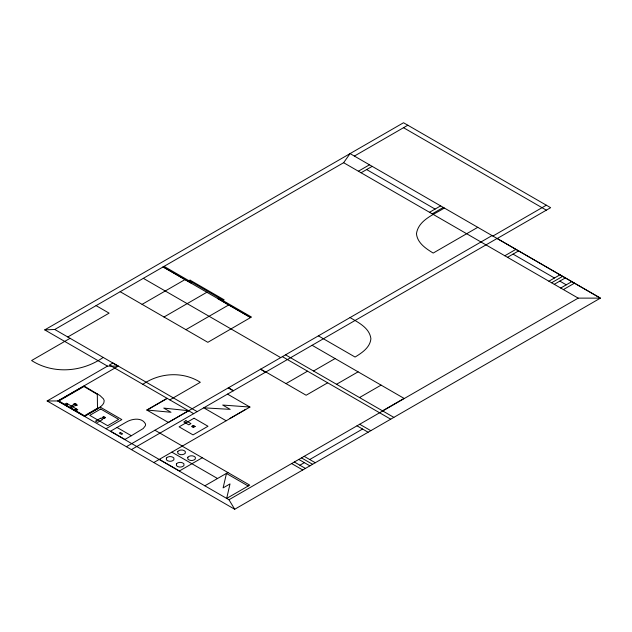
<?xml version="1.0" encoding="UTF-8"?>
<svg xmlns="http://www.w3.org/2000/svg" width="632" height="632" viewBox="0 0 632 632"><rect width="100%" height="100%" fill="white"/><g stroke="black" fill="none" stroke-linecap="round" stroke-linejoin="round"><path stroke-width="0.95" d="M226.485 473.352L223.112 487.896L230.016 483.907L226.683 498.419L249.711 485.123L182.214 446.168M107.495 366.118L44.738 329.888L54.771 329.47L343.634 162.701L350.081 153.6L600.4 298.13L234.709 509.258L47.139 400.965L107.495 366.118L118.247 366.118L57.891 400.965L47.139 400.965M84.514 416.306L97.565 408.738C100.433 406.85 104.32 404.575 104.193 400.672L103.498 398.918L99.975 395.529L84.009 385.986L57.939 400.996L84.514 416.306L100.338 407.174L121.834 419.585L105.986 428.733M44.738 329.888L403.524 122.742L550.638 207.683L497.194 238.533L600.4 298.13L578.185 298.122L343.634 162.701M354.378 156.08L407.822 125.223M67.798 336.99L109.107 313.14L96.08 305.619M358.384 171.217L369.491 164.802M70.081 338.31L31.6 360.532C53.459 374.476 82.334 372.122 103.198 357.428M361.07 172.765L372.177 166.35M142.089 304.363L184.963 279.613M164.004 317.011L206.869 292.26M185.919 329.667L228.784 304.916M64.29 404.456L66.479 403.2L71.677 406.194M65.475 405.144L67.695 403.903M69.488 407.458C71.898 406.866 75.137 400.996 77.238 405.072L73.541 406.234L70.452 408.019M74.465 410.334L76.654 409.07M75.619 410.998L77.799 409.733L72.641 406.755M429.523 212.297L440.638 205.882M432.217 213.845L443.324 207.43M444.312 207.999C434.121 214.635 418.439 219.897 416.464 233.737C417.349 242.988 425.921 248.637 433.197 253.061L477.776 227.323M142.832 384.311C159.667 372.651 182.822 371.174 200.312 382.281L169.818 399.89M146.798 410.01L170.988 412.269L163.743 408.09L188.573 410.721L168.302 422.421L146.798 410.01L167.069 398.302M147.928 409.607L166.374 398.958M131.345 435.732L124.907 439.453L110.576 431.182L126.25 422.129C131.938 418.645 142.097 417.057 145.581 424.127L145.376 425.747L143.243 428.504L131.353 435.732L117.015 427.461M126.376 446.713L492.075 235.578M492.897 236.052L546.34 205.195M131.393 449.613L497.1 238.477M504.818 255.763L515.925 249.356M286.004 383.608L307.5 371.197M507.504 257.319L518.611 250.904M229.985 418.392L245.745 409.299M153.853 462.521L249.932 407.055L227.52 394.115M313.591 370.976L335.094 358.565M327.645 382.826L306.141 395.237L265.859 371.979M202.28 457.75L179.401 470.966L159.327 459.377M336.587 384.248L358.083 371.837M548.892 281.208L559.999 274.802M551.578 282.765L562.685 276.35M204.847 485.803L227.947 472.515M554.264 284.313L565.371 277.898M359.576 397.528L381.08 385.117M560.702 288.034L571.81 281.619M563.389 289.582L574.496 283.168M382.573 410.8L404.069 398.389L312.097 345.285M57.891 400.965L228.974 499.738L578.185 298.122M299.884 465.215L304.348 462.64M309.72 459.535L362.57 429.025M249.932 407.055L222.701 405.049L230.174 409.362L203.765 407.83L226.177 420.77M403.524 127.704L546.34 210.164M366.631 169.558L435.085 209.089M513.058 254.111L554.446 278.001M559.818 281.106L566.256 284.827M350.057 317.58C358.439 322.549 369.617 327.921 370.905 338.76C370.068 347.513 361.954 352.853 355.073 357.048L318.386 335.861M164.067 266.372L192.081 282.551L191.188 283.065L163.167 266.886M163.048 266.957L250.699 317.564M250.572 317.556L217.519 298.478L218.419 297.956L251.473 317.043L207.833 342.315L120.175 291.708M285.522 354.836L393.855 417.381M282.378 356.653L390.71 419.19M143.33 278.341L280.711 357.617M359.703 424.262L370.81 430.676M260.676 369.175L265.701 372.074M260.526 369.262L265.543 372.161M357.017 425.818L368.124 432.233M228.484 387.764L233.5 390.663M228.215 387.922L233.232 390.821M304.166 456.328L315.273 462.743M301.48 457.884L312.587 464.299M298.794 459.432L309.901 465.847M294.33 462.008L305.438 468.423M291.644 463.556L302.752 469.971M197.176 411.637L112.923 362.989L109.415 365.012L193.669 413.66M54.771 329.47L118.247 366.118M154.927 430.234L182.348 446.066M226.375 473.423L248.178 486.008M171.841 452.141L217.495 478.495M72.356 405.807L73.32 406.36M228.974 499.738L234.709 509.258M166.382 458.05L166.382 459.812C168.238 461.794 172.046 461.794 173.895 459.812L173.895 458.05C172.038 456.059 168.238 456.067 166.382 458.05M177.774 451.469L177.774 453.231C179.63 455.222 183.438 455.222 185.287 453.231L185.287 451.469C183.438 449.486 179.63 449.486 177.774 451.469M176.415 463.841L176.415 465.602C178.271 467.585 182.079 467.585 183.928 465.602L183.928 463.841C182.079 461.858 178.271 461.858 176.415 463.841M187.807 457.26L187.807 459.029C189.663 461.012 193.471 461.012 195.32 459.029L195.328 457.26C193.471 455.277 189.663 455.277 187.807 457.26M194.372 426.442L193.353 427.027L192.341 426.442L193.353 425.857L194.372 426.442M104.754 417.618L103.743 418.202L102.724 417.618L103.743 417.033L104.754 417.618M105.512 417.618L103.743 418.645L101.965 417.618L103.743 416.591L105.512 417.618M195.13 426.442L193.353 427.469L191.583 426.442L193.353 425.415L195.13 426.442M76.733 405.499C71.1 403.382 75.24 403.034 76.677 405.057L76.733 405.499M97.036 408.462L84.475 415.753L58.839 400.988L83.953 386.515L96.822 394.092L97.312 393.807L97.502 408.73L97.036 408.462M190.082 280.15L189.181 280.663L223.27 300.35L224.17 299.829L190.082 280.15M67.34 404.725L66.621 404.519L67.34 404.725M75.224 409.275C74.078 409.497 76.282 409.994 75.279 409.339M100.725 409.015L89.752 415.35L107.669 425.692L118.642 419.356L100.725 409.015M100.496 418.25L95.479 421.141L97.628 422.389L102.653 419.49L100.496 418.25M120.364 432.486L119.282 433.11L121.557 434.429L122.648 433.805L120.364 432.486M185.95 420.714L183.801 421.963L188.818 424.854L190.967 423.614L185.95 420.714M194.056 418.21L179.101 426.845L193.044 434.895L207.999 426.26L194.056 418.21"/></g></svg>
